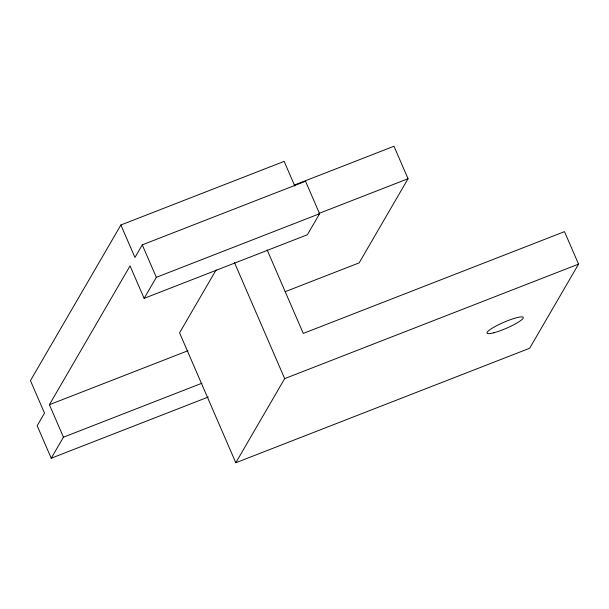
<?xml version="1.0" encoding="UTF-8"?>
<svg xmlns="http://www.w3.org/2000/svg" width="609" height="609" viewBox="0 0 609 609"><rect width="100%" height="100%" fill="white"/><g stroke="black" fill="none" stroke-linecap="round" stroke-linejoin="round"><path stroke-width="0.91" d="M294.878 186.164L284.152 161.377L120.887 224.987L30.45 380.633L44.503 413.115L37.172 425.737L51.232 458.219L208.316 397.015M51.232 458.219L63.45 437.186L49.398 404.703L130.052 265.882L144.112 298.364L307.378 234.754L319.596 213.721L305.543 181.238L142.278 244.848L134.947 257.47L120.887 224.987M144.112 298.364L156.33 277.331L319.596 213.721M216.111 269.939L179.564 332.834L235.79 462.756L529.663 348.257L578.55 264.123L564.497 231.641L303.274 333.42L267.13 249.896M235.79 462.756L284.677 378.623L578.55 264.123M294.261 185.098L393.985 146.244L408.045 178.726L359.158 262.86L285.027 291.741M318.91 213.454L408.045 178.726M49.398 404.703L187.945 350.723M63.45 437.186L202.005 383.198M234.488 262.646L284.677 378.623M142.278 244.848L156.33 277.331M493.823 332.78A19.739 3.258 -23.4 0 0 523.085 318.271A19.739 3.258 -23.4 0 0 498.474 324.764A19.739 3.258 -23.4 0 0 493.823 332.78"/></g></svg>
